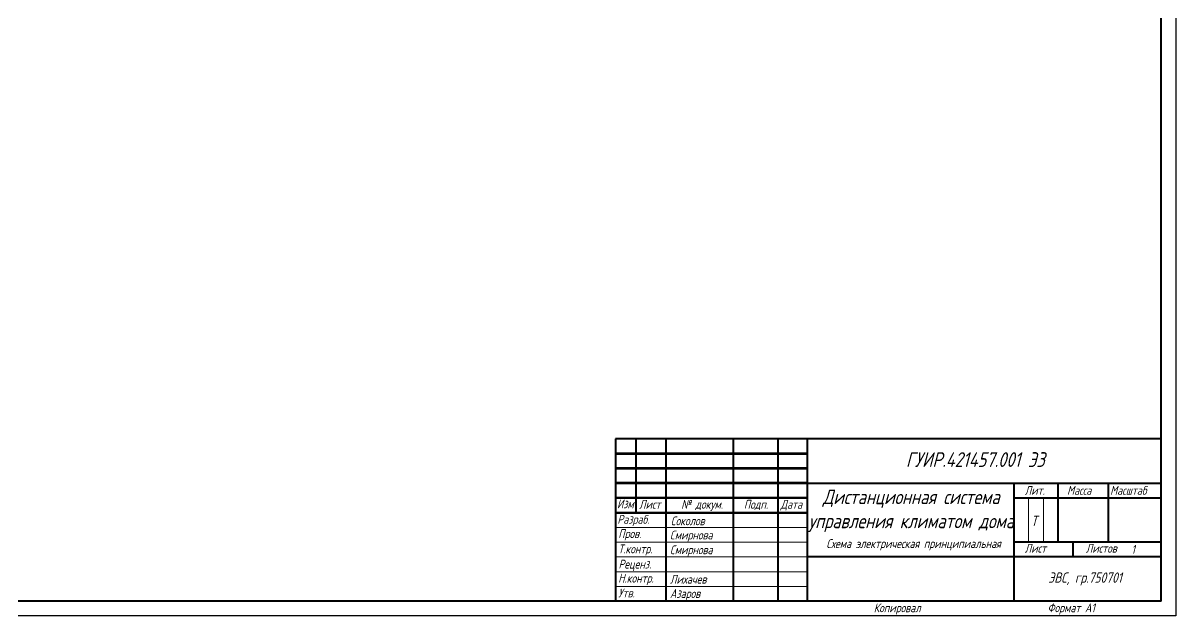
# Model space of a CAD drawing. Header units: millimetres. Extents: x 101 to 942, y 57 to 651.
# Drawn here: x 551.1 to 942, y 57 to 258 of the extents above; entities that cross this region are included whole.
import ezdxf

# ---------------------------------------------------------------- set-up
doc = ezdxf.new("R2010")
doc.units = ezdxf.units.MM
doc.header["$LTSCALE"] = 0.5
doc.layers.get('0').update_dxf_attribs({"lineweight": 60})
doc.layers.add('KONTUR', color=7, linetype='Continuous')
for name, color, linetype, lineweight in [('Основная', 7, 'Continuous', 40), ('текст', 7, 'Continuous', 30), ('тонкая', 7, 'Continuous', 20)]:
    doc.layers.add(name, color=color, linetype=linetype, lineweight=lineweight)
doc.styles.add('GOST type A0', font='', dxfattribs={"oblique": 15, "height": 3.5})
doc.styles.get('GOST type A0').set_extended_font_data('GOST type A')

msp = doc.modelspace()

# ---------------------------------------------------------------- linework, layer by layer
for p, q in [((817, 112), (752, 112)), ((817, 107), (752, 107)), ((817, 102), (752, 102)), ((887, 62), (887, 62))]:
    msp.add_line(p, q)
at = {"lineweight": 50}
for p, q in [((817, 97), (752, 97)), ((817, 92), (752, 92))]:
    msp.add_line(p, q, dxfattribs=at)
at = {"layer": 'KONTUR'}
for p, q in [((942, 651), (942, 57)), ((942, 57), (101, 57))]:
    msp.add_line(p, q, dxfattribs=at)
at = {"layer": 'Основная'}
for p, q in [((937, 62), (937, 646)), ((752, 117), (752, 62)), ((937, 117), (752, 117)), ((759, 92), (759, 117)), ((769, 117), (769, 62)), ((792, 62), (792, 117)), ((807, 117), (807, 62)), ((817, 117), (817, 62)), ((817, 102), (937, 102)), ((887, 102), (887, 62)), ((902, 102), (902, 82)), ((919, 102), (919, 82)), ((887, 97), (937, 97)), ((937, 82), (887, 82)), ((907, 82), (907, 77)), ((937, 77), (817, 77)), ((937, 62), (109, 62))]:
    msp.add_line(p, q, dxfattribs=at)
at = {"layer": 'тонкая'}
for p, q in [((891.99, 96.79), (891.99, 82)), ((897.07, 96.79), (897.07, 82)), ((752, 87), (817, 87)), ((817, 82), (752, 82)), ((817, 77), (752, 77))]:
    msp.add_line(p, q, dxfattribs=at)
for points in [[(752, 72), (817, 72)], [(752, 67), (817, 67)]]:
    msp.add_lwpolyline(points, dxfattribs=at)

# ---------------------------------------------------------------- texts
at = {"insert": (926.89, 81.09), "char_height": 3, "attachment_point": 1, "style": 'GOST type A0'}
msp.add_mtext_dynamic_manual_height_columns('1', width=4.4986, gutter_width=17.5, heights=[0], dxfattribs=at)
at = {"layer": 'текст', "style": 'GOST type A0', "oblique": 15}
for s, p in [('Лит.', (890.72, 98.07)), ('Масса', (905.09, 98.07)), ('Масштаб', (919.68, 98.07)), ('Изм', (752.5, 93.5)), ('Лист', (759.98, 93.35)), ('№ докум. ', (774.26, 93.35)), ('Подп.', (795.51, 93.35)), ('Дата', (807.96, 93.35)), ('Разраб.', (752.62, 88.25)), ('Пров.', (752.92, 83.41)), ('Т.контр.', (752.92, 78.22)), ('Лист', (890.72, 78.45)), ('Листов', (911.44, 78.45)), ('Реценз.', (753.01, 73.07)), ('Н.контр.', (752.92, 68.3)), ('Утв.', (752.92, 63.28)), ('Копировал', (839.54, 58.25)), ('Формат А1', (898.46, 58.25))]:
    msp.add_text(s, height=3, dxfattribs=at).set_placement(p)
at = {"layer": 'тонкая', "style": 'GOST type A0', "oblique": 15}
msp.add_text('Т', height=3.5, dxfattribs=at).set_placement((892.9, 87.47))
at = {"layer": 'тонкая', "attachment_point": 1, "style": 'GOST type A0'}
for s, width, gutter_width, heights, insert, char_height in [('ГУИР.421457.001 Э3', 52.3276, 47.88, [3.68], (850.46, 112.52), 5), ('\\pxqc;Дистанционная система управления климатом дома', 72.8121, 12.5, [15.42], (815.83, 99.81), 4.9), ('Соколов', 7.5622, 12.5, [0], (770.75, 90.74), 3), ('Смирнова', 7.5622, 12.5, [0], (770.46, 85.94), 3), ('Схема электрическая принципиальная', 61.6197, 12.5, [3.55], (823.48, 83.03), 3), ('Смирнова', 7.5622, 12.5, [0], (770.46, 80.94), 3), ('Лихачев', 7.5622, 12.5, [0], (770.46, 70.94), 3), ('ЭВС, гр.750701', 28.5892, 12.5, [2.56], (898.71, 71.75), 3.5), ('Азаров', 7.5622, 12.5, [0], (770.46, 66.1), 3)]:
    msp.add_mtext_dynamic_manual_height_columns(s, width=width, gutter_width=gutter_width, heights=heights, dxfattribs=dict(at, insert=insert, char_height=char_height))

doc.saveas('drawing.dxf')
